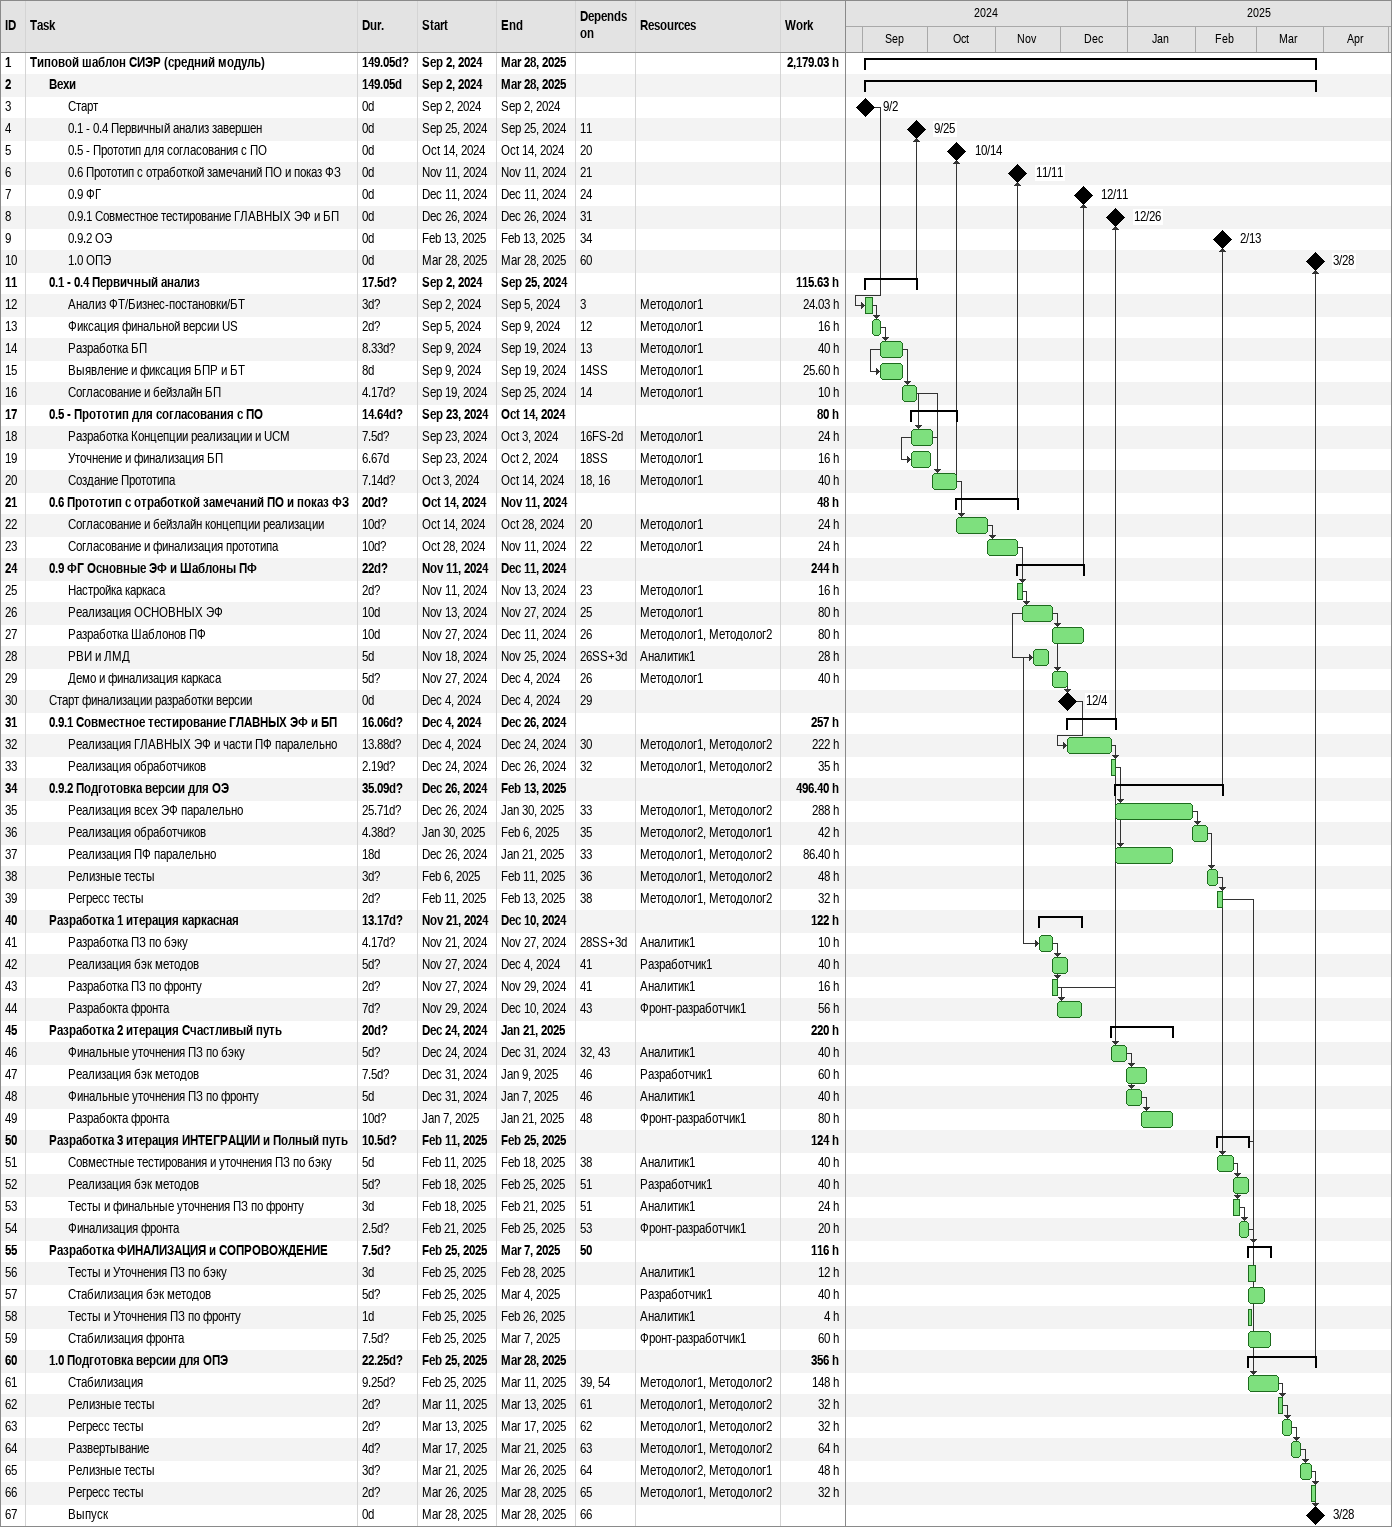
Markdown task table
| ID | Level | Task | Duration | Start | Finish | Predecessors | Resources | Work (h) |
|---|---|---|---|---|---|---|---|---|
| 1 | 1 | **Типовой шаблон СИЭР (средний модуль)** | 149.05d? | 2024-09-02 | 2025-03-28 |  |  | 2179.03 |
| 2 | 2 | **Вехи** | 149.05d | 2024-09-02 | 2025-03-28 |  |  |  |
| 3 | 3 | Старт | 0d | 2024-09-02 | 2024-09-02 |  |  |  |
| 4 | 3 | 0.1 - 0.4 Первичный анализ завершен | 0d | 2024-09-25 | 2024-09-25 | 11 |  |  |
| 5 | 3 | 0.5 - Прототип для согласования с ПО | 0d | 2024-10-14 | 2024-10-14 | 20 |  |  |
| 6 | 3 | 0.6 Прототип с отработкой замечаний ПО и показ ФЗ | 0d | 2024-11-11 | 2024-11-11 | 21 |  |  |
| 7 | 3 | 0.9 ФГ | 0d | 2024-12-11 | 2024-12-11 | 24 |  |  |
| 8 | 3 | 0.9.1 Совместное тестирование ГЛАВНЫХ ЭФ и БП | 0d | 2024-12-26 | 2024-12-26 | 31 |  |  |
| 9 | 3 | 0.9.2 ОЭ | 0d | 2025-02-13 | 2025-02-13 | 34 |  |  |
| 10 | 3 | 1.0 ОПЭ | 0d | 2025-03-28 | 2025-03-28 | 60 |  |  |
| 11 | 2 | **0.1 - 0.4 Первичный анализ** | 17.5d? | 2024-09-02 | 2024-09-25 |  |  | 115.63 |
| 12 | 3 | Анализ ФТ/Бизнес-постановки/БТ | 3d? | 2024-09-02 | 2024-09-05 | 3 | Методолог1 | 24.03 |
| 13 | 3 | Фиксация финальной версии US | 2d? | 2024-09-05 | 2024-09-09 | 12 | Методолог1 | 16 |
| 14 | 3 | Разработка БП | 8.33d? | 2024-09-09 | 2024-09-19 | 13 | Методолог1 | 40 |
| 15 | 3 | Выявление и фиксация БПР и БТ | 8d | 2024-09-09 | 2024-09-19 | 14SS | Методолог1 | 25.60 |
| 16 | 3 | Согласование и бейзлайн БП | 4.17d? | 2024-09-19 | 2024-09-25 | 14 | Методолог1 | 10 |
| 17 | 2 | **0.5 - Прототип для согласования с ПО** | 14.64d? | 2024-09-23 | 2024-10-14 |  |  | 80 |
| 18 | 3 | Разработка Концепции реализации и UCM | 7.5d? | 2024-09-23 | 2024-10-03 | 16FS-2d | Методолог1 | 24 |
| 19 | 3 | Уточнение и финализация БП | 6.67d | 2024-09-23 | 2024-10-02 | 18SS | Методолог1 | 16 |
| 20 | 3 | Создание Прототипа | 7.14d? | 2024-10-03 | 2024-10-14 | 18, 16 | Методолог1 | 40 |
| 21 | 2 | **0.6 Прототип с отработкой замечаний ПО и показ ФЗ** | 20d? | 2024-10-14 | 2024-11-11 |  |  | 48 |
| 22 | 3 | Согласование и бейзлайн концепции реализации | 10d? | 2024-10-14 | 2024-10-28 | 20 | Методолог1 | 24 |
| 23 | 3 | Согласование и финализация прототипа | 10d? | 2024-10-28 | 2024-11-11 | 22 | Методолог1 | 24 |
| 24 | 2 | **0.9 ФГ Основные ЭФ и Шаблоны ПФ** | 22d? | 2024-11-11 | 2024-12-11 |  |  | 244 |
| 25 | 3 | Настройка каркаса | 2d? | 2024-11-11 | 2024-11-13 | 23 | Методолог1 | 16 |
| 26 | 3 | Реализация ОСНОВНЫХ ЭФ | 10d | 2024-11-13 | 2024-11-27 | 25 | Методолог1 | 80 |
| 27 | 3 | Разработка Шаблонов ПФ | 10d | 2024-11-27 | 2024-12-11 | 26 | Методолог1, Методолог2 | 80 |
| 28 | 3 | РВИ и ЛМД | 5d | 2024-11-18 | 2024-11-25 | 26SS+3d | Аналитик1 | 28 |
| 29 | 3 | Демо и финализация каркаса | 5d? | 2024-11-27 | 2024-12-04 | 26 | Методолог1 | 40 |
| 30 | 2 | Старт финализации разработки версии | 0d | 2024-12-04 | 2024-12-04 | 29 |  |  |
| 31 | 2 | **0.9.1 Совместное тестирование ГЛАВНЫХ ЭФ и БП** | 16.06d? | 2024-12-04 | 2024-12-26 |  |  | 257 |
| 32 | 3 | Реализация ГЛАВНЫХ ЭФ и части ПФ паралельно | 13.88d? | 2024-12-04 | 2024-12-24 | 30 | Методолог1, Методолог2 | 222 |
| 33 | 3 | Реализация обработчиков | 2.19d? | 2024-12-24 | 2024-12-26 | 32 | Методолог1, Методолог2 | 35 |
| 34 | 2 | **0.9.2 Подготовка версии для ОЭ** | 35.09d? | 2024-12-26 | 2025-02-13 |  |  | 496.40 |
| 35 | 3 | Реализация всех ЭФ паралельно | 25.71d? | 2024-12-26 | 2025-01-30 | 33 | Методолог1, Методолог2 | 288 |
| 36 | 3 | Реализация обработчиков | 4.38d? | 2025-01-30 | 2025-02-06 | 35 | Методолог2, Методолог1 | 42 |
| 37 | 3 | Реализация ПФ паралельно | 18d | 2024-12-26 | 2025-01-21 | 33 | Методолог1, Методолог2 | 86.40 |
| 38 | 3 | Релизные тесты | 3d? | 2025-02-06 | 2025-02-11 | 36 | Методолог1, Методолог2 | 48 |
| 39 | 3 | Регресс тесты | 2d? | 2025-02-11 | 2025-02-13 | 38 | Методолог1, Методолог2 | 32 |
| 40 | 2 | **Разработка 1 итерация каркасная** | 13.17d? | 2024-11-21 | 2024-12-10 |  |  | 122 |
| 41 | 3 | Разработка ПЗ по бэку | 4.17d? | 2024-11-21 | 2024-11-27 | 28SS+3d | Аналитик1 | 10 |
| 42 | 3 | Реализация бэк методов | 5d? | 2024-11-27 | 2024-12-04 | 41 | Разработчик1 | 40 |
| 43 | 3 | Разработка ПЗ по фронту | 2d? | 2024-11-27 | 2024-11-29 | 41 | Аналитик1 | 16 |
| 44 | 3 | Разрабокта фронта | 7d? | 2024-11-29 | 2024-12-10 | 43 | Фронт-разработчик1 | 56 |
| 45 | 2 | **Разработка 2 итерация Счастливый путь** | 20d? | 2024-12-24 | 2025-01-21 |  |  | 220 |
| 46 | 3 | Финальные уточнения ПЗ по бэку | 5d? | 2024-12-24 | 2024-12-31 | 32, 43 | Аналитик1 | 40 |
| 47 | 3 | Реализация бэк методов | 7.5d? | 2024-12-31 | 2025-01-09 | 46 | Разработчик1 | 60 |
| 48 | 3 | Финальные уточнения ПЗ по фронту | 5d | 2024-12-31 | 2025-01-07 | 46 | Аналитик1 | 40 |
| 49 | 3 | Разрабокта фронта | 10d? | 2025-01-07 | 2025-01-21 | 48 | Фронт-разработчик1 | 80 |
| 50 | 2 | **Разработка 3 итерация ИНТЕГРАЦИИ и Полный путь** | 10.5d? | 2025-02-11 | 2025-02-25 |  |  | 124 |
| 51 | 3 | Совместные тестирования и уточнения ПЗ по бэку | 5d | 2025-02-11 | 2025-02-18 | 38 | Аналитик1 | 40 |
| 52 | 3 | Реализация бэк методов | 5d? | 2025-02-18 | 2025-02-25 | 51 | Разработчик1 | 40 |
| 53 | 3 | Тесты и финальные уточнения ПЗ по фронту | 3d | 2025-02-18 | 2025-02-21 | 51 | Аналитик1 | 24 |
| 54 | 3 | Финализация фронта | 2.5d? | 2025-02-21 | 2025-02-25 | 53 | Фронт-разработчик1 | 20 |
| 55 | 2 | **Разработка ФИНАЛИЗАЦИЯ и СОПРОВОЖДЕНИЕ** | 7.5d? | 2025-02-25 | 2025-03-07 | 50 |  | 116 |
| 56 | 3 | Тесты и Уточнения ПЗ по бэку | 3d | 2025-02-25 | 2025-02-28 |  | Аналитик1 | 12 |
| 57 | 3 | Стабилизация бэк методов | 5d? | 2025-02-25 | 2025-03-04 |  | Разработчик1 | 40 |
| 58 | 3 | Тесты и Уточнения ПЗ по фронту | 1d | 2025-02-25 | 2025-02-26 |  | Аналитик1 | 4 |
| 59 | 3 | Стабилизация фронта | 7.5d? | 2025-02-25 | 2025-03-07 |  | Фронт-разработчик1 | 60 |
| 60 | 2 | **1.0 Подготовка версии для ОПЭ** | 22.25d? | 2025-02-25 | 2025-03-28 |  |  | 356 |
| 61 | 3 | Стабилизация | 9.25d? | 2025-02-25 | 2025-03-11 | 39, 54 | Методолог1, Методолог2 | 148 |
| 62 | 3 | Релизные тесты | 2d? | 2025-03-11 | 2025-03-13 | 61 | Методолог1, Методолог2 | 32 |
| 63 | 3 | Регресс тесты | 2d? | 2025-03-13 | 2025-03-17 | 62 | Методолог1, Методолог2 | 32 |
| 64 | 3 | Развертывание | 4d? | 2025-03-17 | 2025-03-21 | 63 | Методолог1, Методолог2 | 64 |
| 65 | 3 | Релизные тесты | 3d? | 2025-03-21 | 2025-03-26 | 64 | Методолог2, Методолог1 | 48 |
| 66 | 3 | Регресс тесты | 2d? | 2025-03-26 | 2025-03-28 | 65 | Методолог1, Методолог2 | 32 |
| 67 | 3 | Выпуск | 0d | 2025-03-28 | 2025-03-28 | 66 |  |  |
